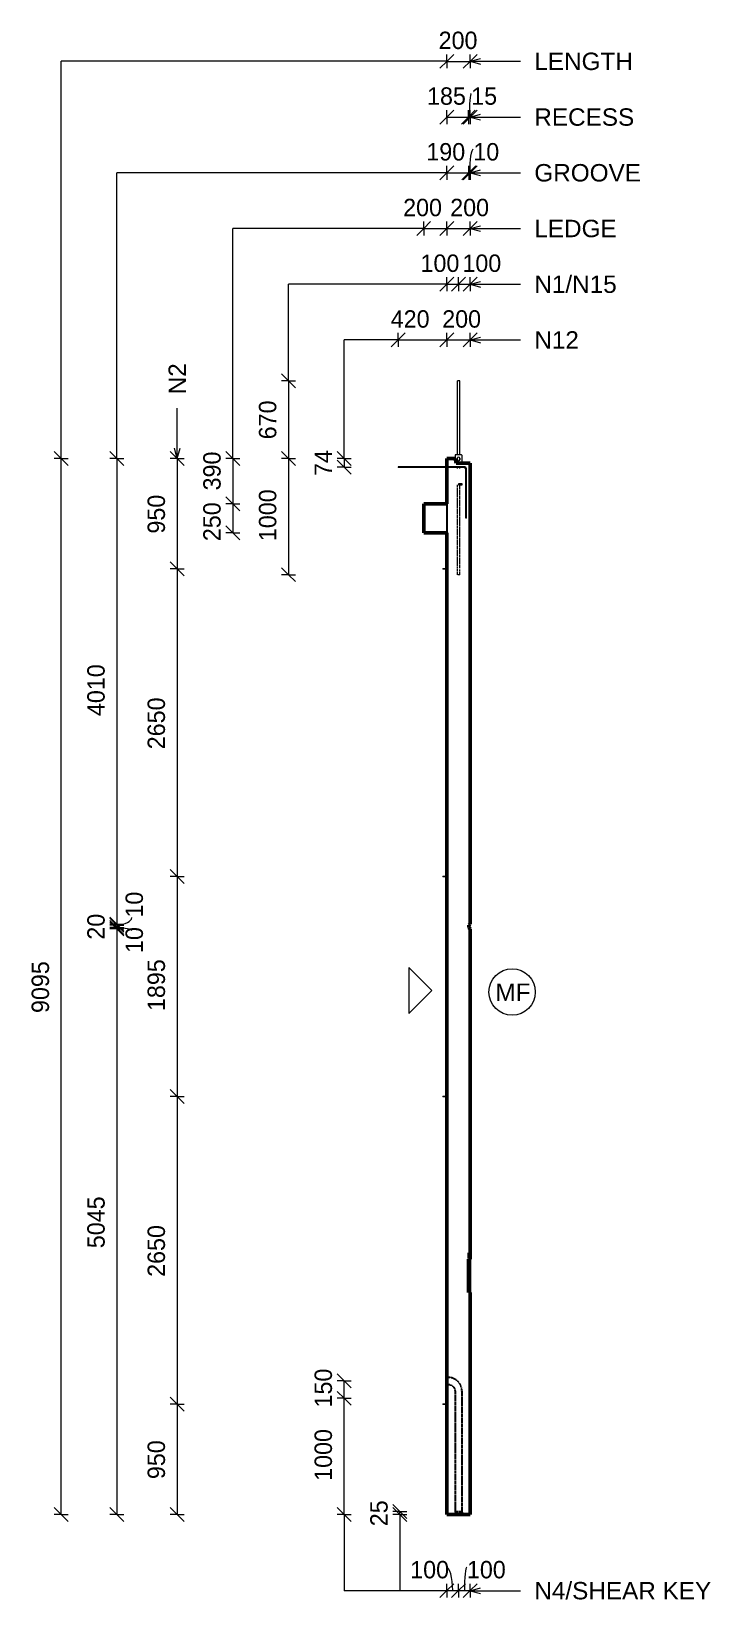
# Model space of a CAD drawing. Header units: millimetres. Extents: x -12091 to 4065, y -2596 to 12430.
# Drawn here: x -1794 to 4065, y -2129 to 11380 of the extents above; entities that cross this region are included whole.
import ezdxf

# ---------------------------------------------------------------- set-up
doc = ezdxf.new("R2010")
doc.units = ezdxf.units.MM
doc.linetypes.add('Dash', pattern=[6.36, 3.18, -3.18])
for name, color, linetype, lineweight in [('A-ANNO-DIMS', 211, 'Continuous', 9), ('A-ANNO-DIMS-60', 211, 'Continuous', 9), ('A-DETL-MBND', 5, 'Continuous', 18), ('A-DETL-THIN', 151, 'Continuous', 18), ('A-GENM', 13, 'Continuous', 18), ('A-WALL', 113, 'Continuous', 25), ('A-WALL-HDLN', 110, 'Dash', 25), ('G-ANNO-TEXT', 231, 'Continuous', 9), ('S-BEAM', 12, 'Continuous', 18), ('S-RBAR', 171, 'Continuous', 18)]:
    doc.layers.add(name, color=color, linetype=linetype, lineweight=lineweight)
doc.styles.add('Arial_1', font='arial.ttf', dxfattribs={"height": 150})
doc.styles.add('Nirmala UI Semilight', font='NirmalaS.ttf', dxfattribs={"height": 150})
doc.dimstyles.new('Arrow_Filled_-_2_5_NI_UI', dxfattribs={"dimscale": 304.8, "dimtxt": 157.104592, "dimasz": 0.393701, "dimexe": 0.19685, "dimexo": 0.0625, "dimgap": 0.19685, "dimtad": 1, "dimdec": 0, "dimzin": 0, "dimdsep": 46, "dimtxsty": 'Nirmala UI Semilight', "dimblk1": 'OBLIQUE', "dimblk2": 'OBLIQUE', "dimsah": 1, "dimcen": 0.09, "dimazin": 0, "dimtfac": 1, "dimtdec": 4, "dimtix": 1, "dimtmove": 2, "dimatfit": 3, "dimfxl": 0.19685, "dimfxlon": 1, "dimtvp": 1, "dimtolj": 1, "dimtzin": 0, "dimarcsym": 2})
doc.dimstyles.new('Arrow_Filled_-_2_5_NI_UI_1', dxfattribs={"dimscale": 304.8, "dimtxt": 157.104592, "dimasz": 0.393701, "dimexe": 0.19685, "dimexo": 0.0625, "dimgap": 0.19685, "dimtad": 1, "dimdec": 0, "dimzin": 0, "dimdsep": 46, "dimtxsty": 'Nirmala UI Semilight', "dimblk1": 'OBLIQUE', "dimblk2": 'OBLIQUE', "dimsah": 1, "dimcen": 0.09, "dimazin": 0, "dimtfac": 1, "dimtdec": 4, "dimtix": 1, "dimtmove": 0, "dimatfit": 3, "dimfxl": 0.19685, "dimfxlon": 1, "dimtvp": 1, "dimtolj": 1, "dimtzin": 0, "dimarcsym": 2})
doc.dimstyles.new('Arrow_Filled_-_2_5_NI_UI_2', dxfattribs={"dimscale": 304.8, "dimtxt": 157.104592, "dimasz": 0.393701, "dimexe": 0.19685, "dimexo": 0.0625, "dimgap": 0.19685, "dimtad": 1, "dimdec": 0, "dimzin": 0, "dimdsep": 46, "dimtxsty": 'Nirmala UI Semilight', "dimblk1": 'OBLIQUE', "dimblk2": 'OBLIQUE', "dimsah": 1, "dimcen": 0.09, "dimazin": 0, "dimtfac": 1, "dimtdec": 4, "dimtix": 1, "dimtmove": 1, "dimatfit": 3, "dimfxl": 0.19685, "dimfxlon": 1, "dimtvp": 1, "dimtolj": 1, "dimtzin": 0, "dimarcsym": 2})

# ---------------------------------------------------------------- blocks, each defined once
blk = doc.blocks.new('RR spread anchor face based - RR-SA-7_5-260-1726841-Elevation Right')
at = {"layer": 'A-GENM'}
for p, q in [((12986, 7733), (12984, 7728)), ((12984, 7728), (12984, 7700)), ((13041, 7733), (12986, 7733)), ((13044, 7728), (13041, 7733)), ((13044, 7660), (13044, 7728)), ((13001, 7695), (13001, 7699)), ((13027, 7699), (13027, 7695)), ((13044, 7483), (13014, 7483)), ((13014, 7483), (13014, 7473)), ((13014, 7473), (13044, 7473)), ((13044, 7473), (13044, 7483))]:
    blk.add_line(p, q, dxfattribs=at)
for centre, start, end in [((13014, 7699), 0, 180), ((13014, 7695), 180, 0)]:
    blk.add_arc(centre, 13, start, end, dxfattribs=at)
blk = doc.blocks.new('RR spread anchor face based - RR-SA-1_4-160-1726851-Elevation Right')
at = {"layer": 'A-GENM'}
for p, q in [((12879, 6753), (12884, 6753)), ((12879, 6753), (12879, 6747)), ((12884, 6747), (12879, 6747)), ((12884, 6753), (12914, 6753)), ((12884, 6753), (12884, 6747)), ((12914, 6747), (12884, 6747))]:
    blk.add_line(p, q, dxfattribs=at)
blk = doc.blocks.new('DIMBLOCK76-Elevation Right')
at = {"layer": 'A-ANNO-DIMS-60'}
for p, q in [((1790, -2052), (1850, -1992)), ((1790, -2052), (1790, -1992)), ((1890, -2052), (1950, -1992)), ((1890, -2052), (1890, -1992)), ((1790, -2052), (1730, -2112)), ((1790, -2052), (1890, -2052)), ((1790, -2052), (1790, -2112)), ((1890, -2052), (1830, -2112)), ((1890, -2052), (1890, -2112))]:
    blk.add_line(p, q, dxfattribs=at)
blk.add_ellipse((1783, -2052), major_axis=(0, 203), ratio=0.282866, start_param=4.712389, end_param=6.283185, dxfattribs=at)
at = {"layer": 'A-ANNO-DIMS-60', "color": 0, "insert": (1474, -1796), "char_height": 150, "width": 370.2, "attachment_point": 1, "line_spacing_factor": 1.142579, "style": 'Nirmala UI Semilight'}
blk.add_mtext('100', dxfattribs=at)
blk = doc.blocks.new('_Oblique')
at = {"color": 0, "linetype": 'ByBlock', "lineweight": -2}
blk.add_line((-0.5, -0.5), (0.5, 0.5), dxfattribs=at)
blk = doc.blocks.new('DIMBLOCK77-Elevation Right')
at = {"layer": 'A-ANNO-DIMS-60'}
for p, q in [((1890, -2052), (1950, -1992)), ((1890, -2052), (1890, -1992)), ((1990, -2052), (2050, -1992)), ((1990, -2052), (1990, -1992)), ((1890, -2052), (1830, -2112)), ((1890, -2052), (1990, -2052)), ((1890, -2052), (1890, -2112)), ((1990, -2052), (1930, -2112)), ((1990, -2052), (1990, -2112))]:
    blk.add_line(p, q, dxfattribs=at)
blk.add_ellipse((1963, -2052), major_axis=(0, 203), ratio=0.11068, start_param=0, end_param=1.570796, dxfattribs=at)
at = {"layer": 'A-ANNO-DIMS-60', "color": 0, "insert": (1963, -1796), "char_height": 150, "width": 370.2, "attachment_point": 1, "line_spacing_factor": 1.142579, "style": 'Nirmala UI Semilight'}
blk.add_mtext('100', dxfattribs=at)
blk = doc.blocks.new('DIMBLOCK78-Elevation Right')
at = {"layer": 'A-ANNO-DIMS-60'}
for p, q in [((1384, -1370), (1324, -1310)), ((1384, -1395), (1324, -1335)), ((1384, -1370), (1324, -1370)), ((1384, -1395), (1324, -1395)), ((1384, -1395), (1384, -1370)), ((1384, -1370), (1444, -1430)), ((1384, -1370), (1444, -1370)), ((1384, -1395), (1444, -1455)), ((1384, -1395), (1444, -1395))]:
    blk.add_line(p, q, dxfattribs=at)
at = {"layer": 'A-ANNO-DIMS-60', "color": 0, "insert": (1129, -1497), "char_height": 150, "width": 274.22, "attachment_point": 1, "rotation": 90, "line_spacing_factor": 1.142579, "style": 'Nirmala UI Semilight'}
blk.add_mtext('25', dxfattribs=at)
blk = doc.blocks.new('DIMBLOCK79-Elevation Right')
at = {"layer": 'A-ANNO-DIMS-60'}
for p, q in [((904, -395), (844, -335)), ((904, -395), (844, -395)), ((904, -1395), (904, -395)), ((904, -395), (964, -455)), ((904, -395), (964, -395)), ((904, -1395), (844, -1335)), ((904, -1395), (844, -1395)), ((904, -1395), (964, -1455)), ((904, -1395), (964, -1395))]:
    blk.add_line(p, q, dxfattribs=at)
at = {"layer": 'A-ANNO-DIMS-60', "color": 0, "insert": (649, -1106), "char_height": 150, "width": 507.31, "attachment_point": 1, "rotation": 90, "line_spacing_factor": 1.142579, "style": 'Nirmala UI Semilight'}
blk.add_mtext('1000', dxfattribs=at)
blk = doc.blocks.new('DIMBLOCK80-Elevation Right')
at = {"layer": 'A-ANNO-DIMS-60'}
for p, q in [((904, -245), (844, -185)), ((904, -245), (844, -245)), ((904, -395), (904, -245)), ((904, -245), (964, -305)), ((904, -245), (964, -245)), ((904, -395), (844, -335)), ((904, -395), (844, -395)), ((904, -395), (964, -455)), ((904, -395), (964, -395))]:
    blk.add_line(p, q, dxfattribs=at)
at = {"layer": 'A-ANNO-DIMS-60', "color": 0, "insert": (649, -474), "char_height": 150, "width": 370.2, "attachment_point": 1, "rotation": 90, "line_spacing_factor": 1.142579, "style": 'Nirmala UI Semilight'}
blk.add_mtext('150', dxfattribs=at)
blk = doc.blocks.new('DIMBLOCK81-Elevation Right')
at = {"layer": 'A-ANNO-DIMS-60'}
for p, q in [((1370, 8722), (1430, 8782)), ((1370, 8722), (1370, 8782)), ((1790, 8722), (1850, 8782)), ((1790, 8722), (1790, 8782)), ((1370, 8722), (1310, 8662)), ((1370, 8722), (1790, 8722)), ((1370, 8722), (1370, 8662)), ((1790, 8722), (1730, 8662)), ((1790, 8722), (1790, 8662))]:
    blk.add_line(p, q, dxfattribs=at)
at = {"layer": 'A-ANNO-DIMS-60', "color": 0, "insert": (1306, 8978), "char_height": 150, "width": 414.76, "attachment_point": 1, "line_spacing_factor": 1.142579, "style": 'Nirmala UI Semilight'}
blk.add_mtext('420', dxfattribs=at)
blk = doc.blocks.new('DIMBLOCK82-Elevation Right')
at = {"layer": 'A-ANNO-DIMS-60'}
for p, q in [((1790, 8722), (1850, 8782)), ((1790, 8722), (1790, 8782)), ((1990, 8722), (2050, 8782)), ((1990, 8722), (1990, 8782)), ((1790, 8722), (1730, 8662)), ((1790, 8722), (1990, 8722)), ((1790, 8722), (1790, 8662)), ((1990, 8722), (1930, 8662)), ((1990, 8722), (1990, 8662))]:
    blk.add_line(p, q, dxfattribs=at)
at = {"layer": 'A-ANNO-DIMS-60', "color": 0, "insert": (1750, 8978), "char_height": 150, "width": 411.33, "attachment_point": 1, "line_spacing_factor": 1.142579, "style": 'Nirmala UI Semilight'}
blk.add_mtext('200', dxfattribs=at)
blk = doc.blocks.new('DIMBLOCK83-Elevation Right')
at = {"layer": 'A-ANNO-DIMS-60'}
for p, q in [((1790, 9202), (1730, 9142)), ((1790, 9202), (1850, 9262)), ((1790, 9202), (1790, 9262)), ((1790, 9202), (1890, 9202)), ((1790, 9202), (1790, 9142)), ((1890, 9202), (1830, 9142)), ((1890, 9202), (1950, 9262)), ((1890, 9202), (1890, 9262)), ((1890, 9202), (1890, 9142))]:
    blk.add_line(p, q, dxfattribs=at)
at = {"layer": 'A-ANNO-DIMS-60', "color": 0, "insert": (1563, 9458), "char_height": 150, "width": 370.2, "attachment_point": 1, "line_spacing_factor": 1.142579, "style": 'Nirmala UI Semilight'}
blk.add_mtext('100', dxfattribs=at)
blk = doc.blocks.new('DIMBLOCK84-Elevation Right')
at = {"layer": 'A-ANNO-DIMS-60'}
for p, q in [((1890, 9202), (1830, 9142)), ((1890, 9202), (1950, 9262)), ((1890, 9202), (1890, 9262)), ((1890, 9202), (1990, 9202)), ((1890, 9202), (1890, 9142)), ((1990, 9202), (1930, 9142)), ((1990, 9202), (2050, 9262)), ((1990, 9202), (1990, 9262)), ((1990, 9202), (1990, 9142))]:
    blk.add_line(p, q, dxfattribs=at)
at = {"layer": 'A-ANNO-DIMS-60', "color": 0, "insert": (1924, 9458), "char_height": 150, "width": 370.2, "attachment_point": 1, "line_spacing_factor": 1.142579, "style": 'Nirmala UI Semilight'}
blk.add_mtext('100', dxfattribs=at)
blk = doc.blocks.new('DIMBLOCK85-Elevation Right')
at = {"layer": 'A-ANNO-DIMS-60'}
for p, q in [((904, 7700), (844, 7760)), ((904, 7700), (844, 7700)), ((904, 7626), (844, 7686)), ((904, 7626), (844, 7626)), ((904, 7700), (904, 7626)), ((904, 7700), (964, 7640)), ((904, 7700), (964, 7700)), ((904, 7626), (964, 7566)), ((904, 7626), (964, 7626))]:
    blk.add_line(p, q, dxfattribs=at)
at = {"layer": 'A-ANNO-DIMS-60', "color": 0, "insert": (649, 7550), "char_height": 150, "width": 270.79, "attachment_point": 1, "rotation": 90, "line_spacing_factor": 1.142579, "style": 'Nirmala UI Semilight'}
blk.add_mtext('74', dxfattribs=at)
blk = doc.blocks.new('DIMBLOCK86-Elevation Right')
at = {"layer": 'A-ANNO-DIMS-60'}
for p, q in [((424, 8370), (364, 8430)), ((424, 8370), (364, 8370)), ((424, 8370), (424, 7700)), ((424, 8370), (484, 8310)), ((424, 8370), (484, 8370)), ((424, 7700), (364, 7760)), ((424, 7700), (364, 7700)), ((424, 7700), (484, 7640)), ((424, 7700), (484, 7700))]:
    blk.add_line(p, q, dxfattribs=at)
at = {"layer": 'A-ANNO-DIMS-60', "color": 0, "insert": (169, 7866), "char_height": 150, "width": 404.47, "attachment_point": 1, "rotation": 90, "line_spacing_factor": 1.142579, "style": 'Nirmala UI Semilight'}
blk.add_mtext('670', dxfattribs=at)
blk = doc.blocks.new('DIMBLOCK87-Elevation Right')
at = {"layer": 'A-ANNO-DIMS-60'}
for p, q in [((424, 7700), (364, 7760)), ((424, 7700), (364, 7700)), ((424, 7700), (424, 6700)), ((424, 7700), (484, 7640)), ((424, 7700), (484, 7700)), ((424, 6700), (364, 6760)), ((424, 6700), (364, 6700)), ((424, 6700), (484, 6640)), ((424, 6700), (484, 6700))]:
    blk.add_line(p, q, dxfattribs=at)
at = {"layer": 'A-ANNO-DIMS-60', "color": 0, "insert": (169, 6989), "char_height": 150, "width": 507.31, "attachment_point": 1, "rotation": 90, "line_spacing_factor": 1.142579, "style": 'Nirmala UI Semilight'}
blk.add_mtext('1000', dxfattribs=at)
blk = doc.blocks.new('DIMBLOCK88-Elevation Right')
at = {"layer": 'A-ANNO-DIMS-60'}
for p, q in [((1590, 9682), (1650, 9742)), ((1590, 9682), (1590, 9742)), ((1790, 9682), (1850, 9742)), ((1790, 9682), (1790, 9742)), ((1590, 9682), (1530, 9622)), ((1590, 9682), (1790, 9682)), ((1590, 9682), (1590, 9622)), ((1790, 9682), (1730, 9622)), ((1790, 9682), (1790, 9622))]:
    blk.add_line(p, q, dxfattribs=at)
at = {"layer": 'A-ANNO-DIMS-60', "color": 0, "insert": (1413, 9938), "char_height": 150, "width": 411.33, "attachment_point": 1, "line_spacing_factor": 1.142579, "style": 'Nirmala UI Semilight'}
blk.add_mtext('200', dxfattribs=at)
blk = doc.blocks.new('DIMBLOCK89-Elevation Right')
at = {"layer": 'A-ANNO-DIMS-60'}
for p, q in [((1790, 9682), (1850, 9742)), ((1790, 9682), (1790, 9742)), ((1990, 9682), (2050, 9742)), ((1990, 9682), (1990, 9742)), ((1790, 9682), (1730, 9622)), ((1790, 9682), (1990, 9682)), ((1790, 9682), (1790, 9622)), ((1990, 9682), (1930, 9622)), ((1990, 9682), (1990, 9622))]:
    blk.add_line(p, q, dxfattribs=at)
at = {"layer": 'A-ANNO-DIMS-60', "color": 0, "insert": (1819, 9938), "char_height": 150, "width": 411.33, "attachment_point": 1, "line_spacing_factor": 1.142579, "style": 'Nirmala UI Semilight'}
blk.add_mtext('200', dxfattribs=at)
blk = doc.blocks.new('DIMBLOCK90-Elevation Right')
at = {"layer": 'A-ANNO-DIMS-60'}
for p, q in [((1790, 10162), (1730, 10102)), ((1790, 10162), (1850, 10222)), ((1790, 10162), (1790, 10222)), ((1790, 10162), (1980, 10162)), ((1790, 10162), (1790, 10102)), ((1980, 10162), (1920, 10102)), ((1980, 10162), (2040, 10222)), ((1980, 10162), (1980, 10222)), ((1980, 10162), (1980, 10102))]:
    blk.add_line(p, q, dxfattribs=at)
at = {"layer": 'A-ANNO-DIMS-60', "color": 0, "insert": (1613, 10418), "char_height": 150, "width": 370.2, "attachment_point": 1, "line_spacing_factor": 1.142579, "style": 'Nirmala UI Semilight'}
blk.add_mtext('190', dxfattribs=at)
blk = doc.blocks.new('DIMBLOCK91-Elevation Right')
at = {"layer": 'A-ANNO-DIMS-60'}
for p, q in [((1980, 10162), (1920, 10102)), ((1990, 10162), (1930, 10102)), ((1980, 10162), (2040, 10222)), ((1980, 10162), (1980, 10222)), ((1980, 10162), (1990, 10162)), ((1980, 10162), (1980, 10102)), ((1990, 10162), (2050, 10222)), ((1990, 10162), (1990, 10222)), ((1990, 10162), (1990, 10102))]:
    blk.add_line(p, q, dxfattribs=at)
blk.add_ellipse((2018, 10162), major_axis=(0, 203), ratio=0.163561, start_param=0, end_param=1.570796, dxfattribs=at)
at = {"layer": 'A-ANNO-DIMS-60', "color": 0, "insert": (2018, 10418), "char_height": 150, "width": 233.09, "attachment_point": 1, "line_spacing_factor": 1.142579, "style": 'Nirmala UI Semilight'}
blk.add_mtext('10', dxfattribs=at)
blk = doc.blocks.new('DIMBLOCK92-Elevation Right')
at = {"layer": 'A-ANNO-DIMS-60'}
for p, q in [((1790, 10642), (1850, 10702)), ((1790, 10642), (1790, 10702)), ((1975, 10642), (2035, 10702)), ((1975, 10642), (1975, 10702)), ((1790, 10642), (1730, 10582)), ((1790, 10642), (1975, 10642)), ((1790, 10642), (1790, 10582)), ((1975, 10642), (1915, 10582)), ((1975, 10642), (1975, 10582))]:
    blk.add_line(p, q, dxfattribs=at)
at = {"layer": 'A-ANNO-DIMS-60', "color": 0, "insert": (1619, 10898), "char_height": 150, "width": 370.2, "attachment_point": 1, "line_spacing_factor": 1.142579, "style": 'Nirmala UI Semilight'}
blk.add_mtext('185', dxfattribs=at)
blk = doc.blocks.new('DIMBLOCK93-Elevation Right')
at = {"layer": 'A-ANNO-DIMS-60'}
for p, q in [((1975, 10642), (2035, 10702)), ((1975, 10642), (1975, 10702)), ((1990, 10642), (2050, 10702)), ((1990, 10642), (1990, 10702)), ((1975, 10642), (1915, 10582)), ((1990, 10642), (1930, 10582)), ((1975, 10642), (1990, 10642)), ((1975, 10642), (1975, 10582)), ((1990, 10642), (1990, 10582))]:
    blk.add_line(p, q, dxfattribs=at)
blk.add_ellipse((2000, 10642), major_axis=(0, 203), ratio=0.083508, start_param=0, end_param=1.570796, dxfattribs=at)
at = {"layer": 'A-ANNO-DIMS-60', "color": 0, "insert": (2000, 10898), "char_height": 150, "width": 233.09, "attachment_point": 1, "line_spacing_factor": 1.142579, "style": 'Nirmala UI Semilight'}
blk.add_mtext('15', dxfattribs=at)
blk = doc.blocks.new('DIMBLOCK94-Elevation Right')
at = {"layer": 'A-ANNO-DIMS-60'}
for p, q in [((1790, 11122), (1730, 11062)), ((1790, 11122), (1850, 11182)), ((1790, 11122), (1790, 11182)), ((1790, 11122), (1990, 11122)), ((1790, 11122), (1790, 11062)), ((1990, 11122), (1930, 11062)), ((1990, 11122), (2050, 11182)), ((1990, 11122), (1990, 11182)), ((1990, 11122), (1990, 11062))]:
    blk.add_line(p, q, dxfattribs=at)
at = {"layer": 'A-ANNO-DIMS-60', "color": 0, "insert": (1719, 11378), "char_height": 150, "width": 411.33, "attachment_point": 1, "line_spacing_factor": 1.142579, "style": 'Nirmala UI Semilight'}
blk.add_mtext('200', dxfattribs=at)
blk = doc.blocks.new('DIMBLOCK95-Elevation Right')
at = {"layer": 'A-ANNO-DIMS-60'}
for p, q in [((-56, 7700), (-116, 7760)), ((-56, 7700), (-116, 7700)), ((-56, 7700), (-56, 7310)), ((-56, 7700), (4, 7640)), ((-56, 7700), (4, 7700)), ((-56, 7310), (-116, 7370)), ((-56, 7310), (-116, 7310)), ((-56, 7310), (4, 7250)), ((-56, 7310), (4, 7310))]:
    blk.add_line(p, q, dxfattribs=at)
at = {"layer": 'A-ANNO-DIMS-60', "color": 0, "insert": (-311, 7426), "char_height": 150, "width": 411.33, "attachment_point": 1, "rotation": 90, "line_spacing_factor": 1.142579, "style": 'Nirmala UI Semilight'}
blk.add_mtext('390', dxfattribs=at)
blk = doc.blocks.new('DIMBLOCK96-Elevation Right')
at = {"layer": 'A-ANNO-DIMS-60'}
for p, q in [((-56, 7310), (-116, 7370)), ((-56, 7310), (-116, 7310)), ((-56, 7310), (-56, 7060)), ((-56, 7310), (4, 7250)), ((-56, 7310), (4, 7310)), ((-56, 7060), (-116, 7120)), ((-56, 7060), (-116, 7060)), ((-56, 7060), (4, 7000)), ((-56, 7060), (4, 7060))]:
    blk.add_line(p, q, dxfattribs=at)
at = {"layer": 'A-ANNO-DIMS-60', "color": 0, "insert": (-311, 6989), "char_height": 150, "width": 411.33, "attachment_point": 1, "rotation": 90, "line_spacing_factor": 1.142579, "style": 'Nirmala UI Semilight'}
blk.add_mtext('250', dxfattribs=at)
blk = doc.blocks.new('DIMBLOCK97-Elevation Right')
at = {"layer": 'A-ANNO-DIMS-60'}
for p, q in [((-536, 7700), (-596, 7760)), ((-536, 7700), (-596, 7700)), ((-536, 7700), (-536, 6750)), ((-536, 7700), (-476, 7640)), ((-536, 7700), (-476, 7700)), ((-536, 6750), (-596, 6810)), ((-536, 6750), (-596, 6750)), ((-536, 6750), (-476, 6690)), ((-536, 6750), (-476, 6750))]:
    blk.add_line(p, q, dxfattribs=at)
at = {"layer": 'A-ANNO-DIMS-60', "color": 0, "insert": (-791, 7054), "char_height": 150, "width": 411.33, "attachment_point": 1, "rotation": 90, "line_spacing_factor": 1.142579, "style": 'Nirmala UI Semilight'}
blk.add_mtext('950', dxfattribs=at)
blk = doc.blocks.new('DIMBLOCK98-Elevation Right')
at = {"layer": 'A-ANNO-DIMS-60'}
for p, q in [((-536, 6750), (-596, 6810)), ((-536, 6750), (-596, 6750)), ((-536, 6750), (-536, 4100)), ((-536, 6750), (-476, 6690)), ((-536, 6750), (-476, 6750)), ((-536, 4100), (-596, 4160)), ((-536, 4100), (-596, 4100)), ((-536, 4100), (-476, 4040)), ((-536, 4100), (-476, 4100))]:
    blk.add_line(p, q, dxfattribs=at)
at = {"layer": 'A-ANNO-DIMS-60', "color": 0, "insert": (-791, 5196), "char_height": 150, "width": 548.44, "attachment_point": 1, "rotation": 90, "line_spacing_factor": 1.142579, "style": 'Nirmala UI Semilight'}
blk.add_mtext('2650', dxfattribs=at)
blk = doc.blocks.new('DIMBLOCK99-Elevation Right')
at = {"layer": 'A-ANNO-DIMS-60'}
for p, q in [((-536, 4100), (-596, 4160)), ((-536, 4100), (-596, 4100)), ((-536, 4100), (-536, 2205)), ((-536, 4100), (-476, 4040)), ((-536, 4100), (-476, 4100)), ((-536, 2205), (-596, 2265)), ((-536, 2205), (-596, 2205)), ((-536, 2205), (-476, 2145)), ((-536, 2205), (-476, 2205))]:
    blk.add_line(p, q, dxfattribs=at)
at = {"layer": 'A-ANNO-DIMS-60', "color": 0, "insert": (-791, 2941), "char_height": 150, "width": 507.31, "attachment_point": 1, "rotation": 90, "line_spacing_factor": 1.142579, "style": 'Nirmala UI Semilight'}
blk.add_mtext('1895', dxfattribs=at)
blk = doc.blocks.new('DIMBLOCK100-Elevation Right')
at = {"layer": 'A-ANNO-DIMS-60'}
for p, q in [((-536, 2205), (-596, 2265)), ((-536, 2205), (-596, 2205)), ((-536, 2205), (-536, -445)), ((-536, 2205), (-476, 2145)), ((-536, 2205), (-476, 2205)), ((-536, -445), (-596, -385)), ((-536, -445), (-596, -445)), ((-536, -445), (-476, -505)), ((-536, -445), (-476, -445))]:
    blk.add_line(p, q, dxfattribs=at)
at = {"layer": 'A-ANNO-DIMS-60', "color": 0, "insert": (-791, 651), "char_height": 150, "width": 548.44, "attachment_point": 1, "rotation": 90, "line_spacing_factor": 1.142579, "style": 'Nirmala UI Semilight'}
blk.add_mtext('2650', dxfattribs=at)
blk = doc.blocks.new('DIMBLOCK101-Elevation Right')
at = {"layer": 'A-ANNO-DIMS-60'}
for p, q in [((-536, -445), (-596, -385)), ((-536, -445), (-596, -445)), ((-536, -445), (-536, -1395)), ((-536, -445), (-476, -505)), ((-536, -445), (-476, -445)), ((-536, -1395), (-596, -1335)), ((-536, -1395), (-596, -1395)), ((-536, -1395), (-476, -1455)), ((-536, -1395), (-476, -1395))]:
    blk.add_line(p, q, dxfattribs=at)
at = {"layer": 'A-ANNO-DIMS-60', "color": 0, "insert": (-791, -1091), "char_height": 150, "width": 411.33, "attachment_point": 1, "rotation": 90, "line_spacing_factor": 1.142579, "style": 'Nirmala UI Semilight'}
blk.add_mtext('950', dxfattribs=at)
blk = doc.blocks.new('DIMBLOCK102-Elevation Right')
at = {"layer": 'A-ANNO-DIMS-60'}
for p, q in [((-1056, 7700), (-1116, 7760)), ((-1056, 7700), (-1116, 7700)), ((-1056, 7700), (-1056, 3690)), ((-1056, 7700), (-996, 7640)), ((-1056, 7700), (-996, 7700)), ((-1056, 3690), (-1116, 3750)), ((-1056, 3690), (-1116, 3690)), ((-1056, 3690), (-996, 3630)), ((-1056, 3690), (-996, 3690))]:
    blk.add_line(p, q, dxfattribs=at)
at = {"layer": 'A-ANNO-DIMS-60', "color": 0, "insert": (-1311, 5482), "char_height": 150, "width": 510.73, "attachment_point": 1, "rotation": 90, "line_spacing_factor": 1.142579, "style": 'Nirmala UI Semilight'}
blk.add_mtext('4010', dxfattribs=at)
blk = doc.blocks.new('DIMBLOCK103-Elevation Right')
at = {"layer": 'A-ANNO-DIMS-60'}
for p, q in [((-1056, 3690), (-1116, 3750)), ((-1056, 3680), (-1116, 3740)), ((-1056, 3690), (-1116, 3690)), ((-1056, 3680), (-1116, 3680)), ((-1056, 3690), (-1056, 3680)), ((-1056, 3690), (-996, 3630)), ((-1056, 3690), (-996, 3690)), ((-1056, 3680), (-996, 3620)), ((-1056, 3680), (-996, 3680))]:
    blk.add_line(p, q, dxfattribs=at)
blk.add_ellipse((-1056, 3746), major_axis=(128, 0), ratio=0.472576, start_param=4.712389, end_param=6.283185, dxfattribs=at)
at = {"layer": 'A-ANNO-DIMS-60', "color": 0, "insert": (-981, 3746), "char_height": 150, "width": 233.09, "attachment_point": 1, "rotation": 90, "line_spacing_factor": 1.142579, "style": 'Nirmala UI Semilight'}
blk.add_mtext('10', dxfattribs=at)
blk = doc.blocks.new('DIMBLOCK104-Elevation Right')
at = {"layer": 'A-ANNO-DIMS-60'}
for p, q in [((-1056, 3680), (-1116, 3740)), ((-1056, 3660), (-1116, 3720)), ((-1056, 3680), (-1116, 3680)), ((-1056, 3660), (-1116, 3660)), ((-1056, 3680), (-1056, 3660)), ((-1056, 3680), (-996, 3620)), ((-1056, 3680), (-996, 3680)), ((-1056, 3660), (-996, 3600)), ((-1056, 3660), (-996, 3660))]:
    blk.add_line(p, q, dxfattribs=at)
at = {"layer": 'A-ANNO-DIMS-60', "color": 0, "insert": (-1311, 3556), "char_height": 150, "width": 274.22, "attachment_point": 1, "rotation": 90, "line_spacing_factor": 1.142579, "style": 'Nirmala UI Semilight'}
blk.add_mtext('20', dxfattribs=at)
blk = doc.blocks.new('DIMBLOCK105-Elevation Right')
at = {"layer": 'A-ANNO-DIMS-60'}
for p, q in [((-1056, 3660), (-1116, 3720)), ((-1056, 3650), (-1116, 3710)), ((-1056, 3660), (-1116, 3660)), ((-1056, 3650), (-1116, 3650)), ((-1056, 3660), (-1056, 3650)), ((-1056, 3660), (-996, 3600)), ((-1056, 3660), (-996, 3660)), ((-1056, 3650), (-996, 3590)), ((-1056, 3650), (-996, 3650))]:
    blk.add_line(p, q, dxfattribs=at)
blk.add_ellipse((-1056, 3635), major_axis=(128, 0), ratio=0.160732, start_param=0, end_param=1.570796, dxfattribs=at)
at = {"layer": 'A-ANNO-DIMS-60', "color": 0, "insert": (-981, 3441), "char_height": 150, "width": 233.09, "attachment_point": 1, "rotation": 90, "line_spacing_factor": 1.142579, "style": 'Nirmala UI Semilight'}
blk.add_mtext('10', dxfattribs=at)
blk = doc.blocks.new('DIMBLOCK106-Elevation Right')
at = {"layer": 'A-ANNO-DIMS-60'}
for p, q in [((-1056, 3650), (-1116, 3710)), ((-1056, 3650), (-1116, 3650)), ((-1056, 3650), (-1056, -1395)), ((-1056, 3650), (-996, 3590)), ((-1056, 3650), (-996, 3650)), ((-1056, -1395), (-1116, -1335)), ((-1056, -1395), (-1116, -1395)), ((-1056, -1395), (-996, -1455)), ((-1056, -1395), (-996, -1395))]:
    blk.add_line(p, q, dxfattribs=at)
at = {"layer": 'A-ANNO-DIMS-60', "color": 0, "insert": (-1311, 898), "char_height": 150, "width": 551.87, "attachment_point": 1, "rotation": 90, "line_spacing_factor": 1.142579, "style": 'Nirmala UI Semilight'}
blk.add_mtext('5045', dxfattribs=at)
blk = doc.blocks.new('DIMBLOCK107-Elevation Right')
at = {"layer": 'A-ANNO-DIMS-60'}
for p, q in [((-1536, 7700), (-1596, 7760)), ((-1536, 7700), (-1596, 7700)), ((-1536, -1395), (-1536, 7700)), ((-1536, 7700), (-1476, 7640)), ((-1536, 7700), (-1476, 7700)), ((-1536, -1395), (-1596, -1335)), ((-1536, -1395), (-1596, -1395)), ((-1536, -1395), (-1476, -1455)), ((-1536, -1395), (-1476, -1395))]:
    blk.add_line(p, q, dxfattribs=at)
at = {"layer": 'A-ANNO-DIMS-60', "color": 0, "insert": (-1791, 2924), "char_height": 150, "width": 548.44, "attachment_point": 1, "rotation": 90, "line_spacing_factor": 1.142579, "style": 'Nirmala UI Semilight'}
blk.add_mtext('9095', dxfattribs=at)

msp = doc.modelspace()

# ---------------------------------------------------------------- linework, layer by layer
at = {"layer": 'A-DETL-MBND'}
for p, q in [((-1535.6, 7700), (-1535.6, 11122.4)), ((1790.4, 11122.4), (-1535.6, 11122.4)), ((-1055.6, 7700), (-1055.6, 10162.4)), ((1790.4, 10162.4), (-1055.6, 10162.4)), ((-55.6, 7700), (-55.6, 9682.4)), ((1590.3, 9682.4), (-55.6, 9682.4)), ((424.4, 8370), (424.4, 9202.4)), ((1790.4, 9202.4), (424.4, 9202.4)), ((904.4, 7700), (904.4, 8722.4)), ((1370.4, 8722.4), (904.4, 8722.4)), ((904.4, -1395), (904.4, -2052.2)), ((1384.4, -1395), (1384.4, -2052.2)), ((1790.4, -2052.2), (904.4, -2052.2))]:
    msp.add_line(p, q, dxfattribs=at)
at = {"layer": 'A-DETL-THIN'}
for p, q in [((1462, 3314.9), (1462, 2919)), ((1660, 3116.9), (1462, 3314.9)), ((1462, 2919), (1660, 3116.9))]:
    msp.add_line(p, q, dxfattribs=at)
msp.add_circle((2352.7, 3105), 200, dxfattribs=at)
at = {"layer": 'A-WALL', "lineweight": 50}
for p, q in [((1790.4, 7700), (1790.4, 7310)), ((1860.4, 7700), (1790.4, 7700)), ((1870.4, 7660), (1860.4, 7700)), ((1990.4, 7660), (1870.4, 7660)), ((1990.4, 3690.4), (1990.4, 7660)), ((1790.4, 7060), (1790.4, -1395)), ((1980.3, 3680.4), (1990.4, 3690.4)), ((1980.4, 3660.3), (1980.3, 3680.4)), ((1990.4, 3650.3), (1980.4, 3660.3)), ((1990.4, 804), (1990.4, 3650.3)), ((1975.2, 516), (1975.2, 804)), ((1975.2, 804), (1990.4, 804)), ((1990.4, 516), (1975.2, 516)), ((1990.4, -1395), (1990.4, 516)), ((1790.4, -1395), (1990.4, -1395))]:
    msp.add_line(p, q, dxfattribs=at)
at = {"layer": 'A-WALL'}
for p, q in [((1790.4, 7310), (1790.4, 7060)), ((1990.4, 804), (1990.4, 516))]:
    msp.add_line(p, q, dxfattribs=at)
at = {"layer": 'A-WALL-HDLN'}
for p, q in [((1990.4, 858.5), (1975.2, 858.5)), ((1975.2, 804.6), (1975.2, 858.5)), ((1990.4, 755.8), (1975.2, 755.8)), ((1975.2, 661.2), (1990.4, 661.2)), ((1975.2, 558.5), (1990.4, 558.5)), ((1800.4, -215), (1790.4, -215)), ((1790.4, -275), (1800.4, -275)), ((1860.4, -335), (1860.4, -1376.1)), ((1920.4, -1376.4), (1920.4, -335)), ((1852.8, -1395), (1860.3, -1376.1)), ((1862.8, -1370), (1917.8, -1370)), ((1920.4, -1376.4), (1927.8, -1395))]:
    msp.add_line(p, q, dxfattribs=at)
at = {"layer": 'A-WALL-HDLN', "flags": 128}
for points in [[(1920.4, -335), (1920.3, -330.2), (1920, -325.4), (1919.5, -320.6), (1918.8, -315.9), (1918, -311.2), (1916.9, -306.5), (1915.7, -301.8), (1914.3, -297.3), (1912.7, -292.7), (1910.9, -288.3), (1908.9, -283.9), (1906.8, -279.6), (1904.5, -275.4), (1902, -271.3), (1899.4, -267.2), (1896.6, -263.3), (1893.7, -259.5), (1890.6, -255.9), (1887.3, -252.3), (1884, -248.9), (1880.4, -245.6), (1876.8, -242.5), (1873.1, -239.5), (1869.2, -236.7), (1865.2, -234), (1861.1, -231.5), (1856.9, -229.2), (1852.6, -227), (1848.3, -225), (1843.8, -223.2), (1839.3, -221.5), (1834.8, -220), (1830.1, -218.8), (1825.5, -217.7), (1820.8, -216.7), (1816, -216), (1811.2, -215.5), (1806.4, -215.2), (1801.6, -215), (1800.4, -215)], [(1800.4, -275), (1802.8, -275), (1805.1, -275.2), (1807.5, -275.4), (1809.9, -275.8), (1812.3, -276.2), (1814.6, -276.7), (1816.9, -277.3), (1819.2, -278), (1821.5, -278.8), (1823.7, -279.7), (1825.9, -280.7), (1828.1, -281.8), (1830.2, -282.9), (1832.2, -284.2), (1834.2, -285.5), (1836.2, -286.9), (1838.1, -288.3), (1839.9, -289.9), (1841.7, -291.5), (1843.4, -293.2), (1845, -295), (1846.6, -296.8), (1848.1, -298.7), (1849.5, -300.6), (1850.8, -302.6), (1852.1, -304.6), (1853.3, -306.7), (1854.4, -308.9), (1855.4, -311), (1856.3, -313.3), (1857.1, -315.5), (1857.8, -317.8), (1858.5, -320.1), (1859, -322.4), (1859.5, -324.8), (1859.8, -327.2), (1860.1, -329.6), (1860.3, -332), (1860.4, -334.4), (1860.4, -335)], [(1862.8, -1370), (1861.7, -1372.6), (1861, -1374.6), (1860.5, -1375.7), (1860.4, -1376.1)], [(1920.3, -1376.4), (1920.2, -1376), (1919.7, -1374.8), (1918.9, -1372.8), (1917.8, -1370)]]:
    msp.add_lwpolyline(points, dxfattribs=at)
at = {"layer": 'G-ANNO-TEXT', "color": 7}
for p, q in [((1990.4, 11122.2), (2080.4, 11146.3)), ((1990.4, 11122.2), (2080.4, 11098)), ((1990.4, 11122.2), (2424, 11122.2)), ((1990.4, 10642.2), (2080.4, 10666.3)), ((1990.4, 10642.2), (2080.4, 10618)), ((1990.4, 10642.2), (2424, 10642.2)), ((1990.4, 10162.2), (2080.4, 10186.3)), ((1990.4, 10162.2), (2080.4, 10138)), ((1990.4, 10162.2), (2424, 10162.2)), ((1990.4, 9682.2), (2080.4, 9706.3)), ((1990.4, 9682.2), (2080.4, 9658)), ((1990.4, 9682.2), (2424, 9682.2)), ((1990.4, 9202.2), (2080.4, 9226.3)), ((1990.4, 9202.2), (2080.4, 9178)), ((1990.4, 9202.2), (2424, 9202.2)), ((1990.4, 8722.2), (2080.4, 8746.3)), ((1990.4, 8722.2), (2080.4, 8698)), ((1990.4, 8722.2), (2424, 8722.2)), ((-535.4, 7699.7), (-535.4, 8133.3)), ((-535.4, 7699.7), (-559.5, 7789.7)), ((-535.4, 7699.7), (-511.3, 7789.7)), ((1990.4, -2052.2), (2080.4, -2028.1)), ((1990.4, -2052.2), (2080.4, -2076.3)), ((1990.4, -2052.2), (2424, -2052.2))]:
    msp.add_line(p, q, dxfattribs=at)
at = {"layer": 'S-BEAM', "lineweight": 50}
for p, q in [((1790.3, 7310), (1590.3, 7310)), ((1590.3, 7310), (1590.3, 7060)), ((1590.3, 7060), (1790.3, 7060))]:
    msp.add_line(p, q, dxfattribs=at)
at = {"layer": 'S-BEAM'}
msp.add_line((1790.3, 7060), (1790.3, 7310), dxfattribs=at)
at = {"layer": 'S-RBAR'}
for p, q in [((1900.4, 8370), (1880.4, 8370)), ((1880.4, 7732.8), (1880.4, 8370)), ((1900.4, 7732.8), (1900.4, 8370)), ((1880.4, 7687.3), (1880.4, 7707.4)), ((1900.4, 7687.3), (1900.4, 7707.4)), ((1936.4, 7630), (1370.4, 7630)), ((1370.4, 7630), (1370.4, 7622)), ((1936.4, 7622), (1370.4, 7622)), ((1952.4, 7185.6), (1952.4, 7606)), ((1960.4, 7185.6), (1960.4, 7606)), ((1960.4, 7185.6), (1952.4, 7185.6))]:
    msp.add_line(p, q, dxfattribs=at)
at = {"layer": 'S-RBAR', "linetype": 'Dash'}
for p, q in [((1880.4, 7630), (1880.4, 7634.8)), ((1880.4, 7614.5), (1880.4, 7622)), ((1900.4, 7630), (1900.4, 7634.8)), ((1900.4, 7614.5), (1900.4, 7622)), ((1880.4, 6753), (1880.4, 7472.8)), ((1900.4, 6757.6), (1900.4, 7472.8)), ((1880.4, 6700), (1880.4, 6747)), ((1900.4, 6700), (1880.4, 6700)), ((1900.4, 6748.4), (1900.4, 6751.6)), ((1900.4, 6700), (1900.4, 6742.4))]:
    msp.add_line(p, q, dxfattribs=at)
at = {"layer": 'S-RBAR'}
for radius in [24, 16]:
    msp.add_arc((1936.4, 7606), radius, 0, 90, dxfattribs=at)

# ---------------------------------------------------------------- block references
at = {"layer": 'A-GENM'}
for name, p in [('RR spread anchor face based - RR-SA-7_5-260-1726841-Elevation Right', (-11123.6, 0)), ('RR spread anchor face based - RR-SA-1_4-160-1726851-Elevation Right', (-11123.6, 0)), ('RR spread anchor face based - RR-SA-1_4-160-1726851-Elevation Right', (-11123.6, -2650)), ('RR spread anchor face based - RR-SA-1_4-160-1726851-Elevation Right', (-11123.6, -4545)), ('RR spread anchor face based - RR-SA-1_4-160-1726851-Elevation Right', (-11123.6, -7195))]:
    msp.add_blockref(name, p, dxfattribs=at)

# ---------------------------------------------------------------- texts
at = {"layer": 'G-ANNO-TEXT', "color": 7, "char_height": 150, "attachment_point": 1, "style": 'Arial_1'}
for s, insert, width in [('LENGTH', (2544, 11197.2), 1029.367), ('RECESS', (2544, 10717.2), 1038.987), ('GROOVE', (2544, 10237.2), 1111.139), ('LEDGE', (2544, 9757.2), 856.202), ('N1/N15', (2544, 9277.2), 856.202), ('N12', (2544, 8797.2), 461.772), ('MF', (2208.2, 3177.9), 360.759), ('N4/SHEAR KEY', (2544, -1977.2), 1842.278)]:
    msp.add_mtext(s, dxfattribs=dict(at, insert=insert, width=width))
at = {"layer": 'G-ANNO-TEXT', "color": 7, "insert": (-610.4, 8253.3), "char_height": 150, "width": 322.278, "attachment_point": 1, "rotation": 90, "style": 'Arial_1'}
msp.add_mtext('N2', dxfattribs=at)

# ---------------------------------------------------------------- dimensions: what is measured, and where the dimension line sits
at = {"layer": 'A-ANNO-DIMS'}
dim = msp.add_linear_dim(base=(1990.4, 11122.4), p1=(1790.4, 11062.4), p2=(1990.4, 11062.4), dimstyle='Arrow_Filled_-_2_5_NI_UI_1', override={"dimpost": '<>', "dimfxl": 200}, dxfattribs=at)
dim.commit()
dim.dimension.update_dxf_attribs({"geometry": 'DIMBLOCK94-Elevation Right', "text_midpoint": (1890.4, 11259.9)})
for base, p1, p2, dimstyle, override, picture, middle in [((1975.2, 10642.4), (1790.4, 10582.4), (1975.2, 10582.4), 'Arrow_Filled_-_2_5_NI_UI', {"dimpost": '<>', "dimfxl": 184.881455}, 'DIMBLOCK92-Elevation Right', (1803.8, 10798.1)), ((1990.4, 10642.4), (1975.2, 10582.4), (1990.4, 10582.4), 'Arrow_Filled_-_2_5_NI_UI_2', {"dimpost": '<>', "dimfxl": 15.118545}, 'DIMBLOCK93-Elevation Right', (2116.3, 10798.1)), ((1980.3, 10162.4), (1790.4, 10102.4), (1980.3, 10102.4), 'Arrow_Filled_-_2_5_NI_UI', {"dimpost": '<>', "dimfxl": 189.940727}, 'DIMBLOCK90-Elevation Right', (1797.8, 10318.1)), ((1990.4, 10162.4), (1980.3, 10102.4), (1990.4, 10102.4), 'Arrow_Filled_-_2_5_NI_UI_2', {"dimpost": '<>', "dimfxl": 10.059273}, 'DIMBLOCK91-Elevation Right', (2135, 10318.1)), ((1790.4, 9682.4), (1590.3, 9622.4), (1790.4, 9622.4), 'Arrow_Filled_-_2_5_NI_UI', {"dimpost": '<>', "dimfxl": 200.059273}, 'DIMBLOCK88-Elevation Right', (1618.3, 9838.1)), ((1990.4, 9682.4), (1790.4, 9622.4), (1990.4, 9622.4), 'Arrow_Filled_-_2_5_NI_UI', {"dimpost": '<>', "dimfxl": 200}, 'DIMBLOCK89-Elevation Right', (2025.1, 9838.1)), ((1890.4, 9202.4), (1790.4, 9142.4), (1890.4, 9142.4), 'Arrow_Filled_-_2_5_NI_UI', {"dimpost": '<>', "dimfxl": 100}, 'DIMBLOCK83-Elevation Right', (1747.9, 9358.1)), ((1990.4, 9202.4), (1890.4, 9142.4), (1990.4, 9142.4), 'Arrow_Filled_-_2_5_NI_UI', {"dimpost": '<>', "dimfxl": 100}, 'DIMBLOCK84-Elevation Right', (2108.7, 9358.1)), ((1790.4, 8722.4), (1370.4, 8662.4), (1790.4, 8662.4), 'Arrow_Filled_-_2_5_NI_UI', {"dimpost": '<>', "dimfxl": 420}, 'DIMBLOCK81-Elevation Right', (1513.3, 8878.1)), ((1990.4, 8722.4), (1790.4, 8662.4), (1990.4, 8662.4), 'Arrow_Filled_-_2_5_NI_UI', {"dimpost": '<>', "dimfxl": 200}, 'DIMBLOCK82-Elevation Right', (1955.9, 8878.1)), ((1890.4, -2052.2), (1790.4, -1992.2), (1890.4, -1992.2), 'Arrow_Filled_-_2_5_NI_UI_2', {"dimpost": '<>', "dimfxl": 100}, 'DIMBLOCK76-Elevation Right', (1659.6, -1896.5)), ((1990.4, -2052.2), (1890.4, -1992.2), (1990.4, -1992.2), 'Arrow_Filled_-_2_5_NI_UI_2', {"dimpost": '<>', "dimfxl": 100}, 'DIMBLOCK77-Elevation Right', (2147.9, -1896.5))]:
    dim = msp.add_linear_dim(base=base, p1=p1, p2=p2, dimstyle=dimstyle, override=override, dxfattribs=at)
    dim.commit()
    dim.dimension.update_dxf_attribs({"geometry": picture, "text_midpoint": middle, "dimtype": 160})
for base, p1, p2, override, picture, middle in [((424.4, 7700), (484.4, 8370), (484.4, 7700), {"dimpost": '<>', "dimfxl": 670}, 'DIMBLOCK86-Elevation Right', (286.9, 8035)), ((-1535.6, 7700), (-1475.6, -1395), (-1475.6, 7700), {"dimpost": '<>', "dimfxl": 9095}, 'DIMBLOCK107-Elevation Right', (-1673.1, 3152.5)), ((-1055.6, 3690.4), (-995.6, 7700), (-995.6, 3690.4), {"dimpost": '<>', "dimfxl": 4009.550102}, 'DIMBLOCK102-Elevation Right', (-1193.5, 5695.2)), ((-535.6, 6750), (-475.6, 7700), (-475.6, 6750), {"dimpost": '<>', "dimfxl": 950}, 'DIMBLOCK97-Elevation Right', (-673.1, 7225)), ((424.4, 6700), (484.4, 7700), (484.4, 6700), {"dimpost": '<>', "dimfxl": 1000}, 'DIMBLOCK87-Elevation Right', (286.5, 7200)), ((904.4, 7626), (964.4, 7700), (964.4, 7626), {"dimpost": '<>', "dimfxl": 74}, 'DIMBLOCK85-Elevation Right', (769.4, 7663)), ((-535.6, 4100), (-475.6, 6750), (-475.6, 4100), {"dimpost": '<>', "dimfxl": 2650}, 'DIMBLOCK98-Elevation Right', (-673.1, 5425)), ((-535.6, 2205), (-475.6, 4100), (-475.6, 2205), {"dimpost": '<>', "dimfxl": 1895}, 'DIMBLOCK99-Elevation Right', (-673.6, 3152.5)), ((-1055.6, 3660.3), (-995.6, 3680.4), (-995.6, 3660.3), {"dimpost": '<>', "dimfxl": 20.113381}, 'DIMBLOCK104-Elevation Right', (-1193.1, 3670.4)), ((-1055.6, -1395), (-995.6, 3650.3), (-995.6, -1395), {"dimpost": '<>', "dimfxl": 5045.331352}, 'DIMBLOCK106-Elevation Right', (-1193.1, 1127.7)), ((-535.6, -445), (-475.6, 2205), (-475.6, -445), {"dimpost": '<>', "dimfxl": 2650}, 'DIMBLOCK100-Elevation Right', (-673.1, 880)), ((904.4, -245), (964.4, -395), (964.4, -245), {"dimpost": '<>', "dimfxl": 150}, 'DIMBLOCK80-Elevation Right', (766.5, -320)), ((-535.6, -1395), (-475.6, -445), (-475.6, -1395), {"dimpost": '<>', "dimfxl": 950}, 'DIMBLOCK101-Elevation Right', (-673.1, -920)), ((904.4, -395), (964.4, -1395), (964.4, -395), {"dimpost": '<>', "dimfxl": 1000}, 'DIMBLOCK79-Elevation Right', (766.5, -895)), ((1384.4, -1370), (1444.4, -1395), (1444.4, -1370), {"dimpost": '<>', "dimfxl": 25}, 'DIMBLOCK78-Elevation Right', (1246.9, -1382.5))]:
    dim = msp.add_linear_dim(base=base, p1=p1, p2=p2, angle=90, dimstyle='Arrow_Filled_-_2_5_NI_UI_1', override=override, dxfattribs=at)
    dim.commit()
    dim.dimension.update_dxf_attribs({"geometry": picture, "text_midpoint": middle})
for base, p1, p2, dimstyle, override, picture, middle in [((-55.6, 7310), (4.4, 7700), (4.4, 7310), 'Arrow_Filled_-_2_5_NI_UI', {"dimpost": '<>', "dimfxl": 390}, 'DIMBLOCK95-Elevation Right', (-211.3, 7631.3)), ((-55.6, 7060), (4.4, 7310), (4.4, 7060), 'Arrow_Filled_-_2_5_NI_UI', {"dimpost": '<>', "dimfxl": 250}, 'DIMBLOCK96-Elevation Right', (-211.3, 7195.1)), ((-1055.6, 3680.4), (-995.6, 3690.4), (-995.6, 3680.4), 'Arrow_Filled_-_2_5_NI_UI_2', {"dimpost": '<>', "dimfxl": 10.002582}, 'DIMBLOCK103-Elevation Right', (-880.6, 3862.4)), ((-1055.6, 3650.3), (-995.6, 3660.3), (-995.6, 3650.3), 'Arrow_Filled_-_2_5_NI_UI_2', {"dimpost": '<>', "dimfxl": 10.002582}, 'DIMBLOCK105-Elevation Right', (-880.6, 3557.1))]:
    dim = msp.add_linear_dim(base=base, p1=p1, p2=p2, angle=90, dimstyle=dimstyle, override=override, dxfattribs=at)
    dim.commit()
    dim.dimension.update_dxf_attribs({"geometry": picture, "text_midpoint": middle, "dimtype": 160, "text_rotation": 90})

doc.saveas('drawing.dxf')
